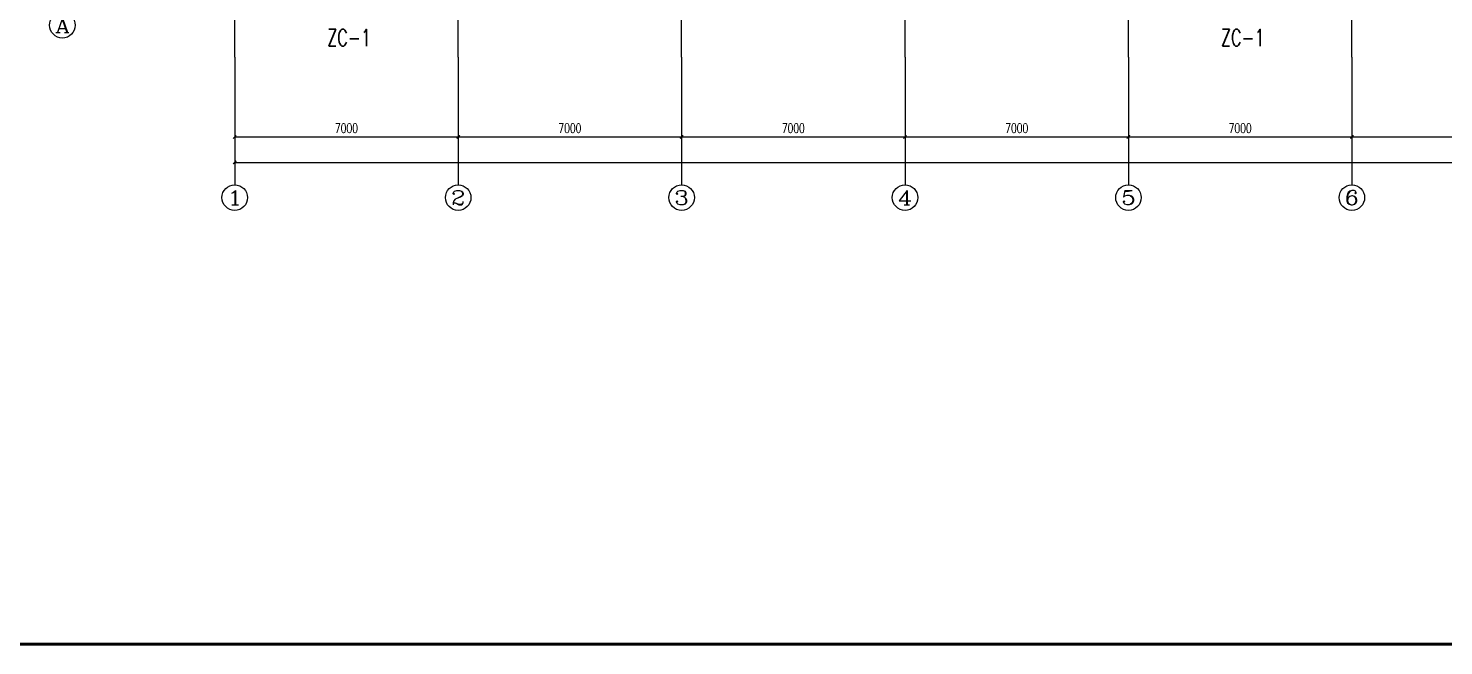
# Model space of a CAD drawing. Extents: x -17471 to 313636, y -71590 to 757901.
# Drawn here: x 193238 to 237582, y 341500 to 360848 of the extents above; entities that cross this region are included whole.
import ezdxf
from ezdxf.enums import TextEntityAlignment as Align

# ---------------------------------------------------------------- set-up
doc = ezdxf.new("R2010")
doc.units = 0
doc.header["$LTSCALE"] = 1000
doc.header["$MEASUREMENT"] = 0
for name, color, linetype in [('AXIS', 3, 'Continuous'), ('AXIS_TEXT', 7, 'Continuous'), ('DOTE', 1, 'Continuous'), ('PUB_DIM', 3, 'Continuous'), ('PUB_TITLE', 4, 'Continuous')]:
    doc.layers.add(name, color=color, linetype=linetype)
doc.styles.add('_TCH_AXIS', font='COMPLEX', dxfattribs={"bigfont": 'GBCBIG'})
doc.styles.add('_TCH_DIM_T3', font='SIMPLEX', dxfattribs={"width": 0.705882, "bigfont": 'GBCBIG'})
doc.styles.add('COMPLEX', font='COMPLEX')
doc.styles.add('HZTXT', font='txt', dxfattribs={"width": 0.7, "height": 300, "bigfont": 'HZTXT'})
doc.dimstyles.new('_TCH_ARCH&&100', dxfattribs={"dimtxt": 297.5, "dimasz": 100, "dimexe": 250, "dimexo": 300, "dimgap": 126.25, "dimtad": 1, "dimdec": 0, "dimzin": 0, "dimdsep": 46, "dimtxsty": '_TCH_DIM_T3', "dimblk": 'ARCHTICK', "dimcen": 0.09, "dimclrt": 7, "dimazin": 2, "dimtfac": 1, "dimtdec": 0, "dimtix": 1, "dimtmove": 2, "dimatfit": 3, "dimfxl": 0, "dimtolj": 1, "dimtzin": 0, "dimarcsym": 0})

# ---------------------------------------------------------------- blocks, each defined once
blk = doc.blocks.new('_ArchTick')
at = {"color": 0, "linetype": 'ByBlock', "const_width": 0.4}
blk.add_lwpolyline([(-0.5, -0.5), (0.5, 0.5)], dxfattribs=at)
blk = doc.blocks.new('*D1755')
at = {"layer": 'AXIS', "color": 0, "lineweight": -2, "transparency": 16777216}
for p, q in [((199706, 359643), (199706, 357193)), ((206706, 359643), (206706, 357193)), ((199706, 357443), (206706, 357443))]:
    blk.add_line(p, q, dxfattribs=at)
at = {"layer": 'Defpoints', "color": 0, "transparency": 16777216}
for p in [(199706, 359943), (206706, 359943), (206706, 357443)]:
    blk.add_point(p, dxfattribs=at)
at = {"layer": 'AXIS', "color": 0, "lineweight": -2, "transparency": 16777216, "xscale": 100, "yscale": 100, "zscale": 100, "rotation": 180}
blk.add_blockref('_ArchTick', (199706, 357443), dxfattribs=at)
at = {"layer": 'AXIS', "color": 0, "lineweight": -2, "transparency": 16777216, "xscale": 100, "yscale": 100, "zscale": 100}
blk.add_blockref('_ArchTick', (206706, 357443), dxfattribs=at)
at = {"layer": 'AXIS', "color": 7, "transparency": 16777216, "insert": (203206, 357718), "char_height": 297.5, "attachment_point": 5, "style": '_TCH_DIM_T3'}
blk.add_mtext('\\A1;7000', dxfattribs=at)
blk = doc.blocks.new('*D1756')
at = {"layer": 'AXIS', "color": 0, "lineweight": -2, "transparency": 16777216}
for p, q in [((206706, 359643), (206706, 357193)), ((213706, 359643), (213706, 357193)), ((206706, 357443), (213706, 357443))]:
    blk.add_line(p, q, dxfattribs=at)
at = {"layer": 'Defpoints', "color": 0, "transparency": 16777216}
for p in [(206706, 359943), (213706, 359943), (213706, 357443)]:
    blk.add_point(p, dxfattribs=at)
at = {"layer": 'AXIS', "color": 0, "lineweight": -2, "transparency": 16777216, "xscale": 100, "yscale": 100, "zscale": 100, "rotation": 180}
blk.add_blockref('_ArchTick', (206706, 357443), dxfattribs=at)
at = {"layer": 'AXIS', "color": 0, "lineweight": -2, "transparency": 16777216, "xscale": 100, "yscale": 100, "zscale": 100}
blk.add_blockref('_ArchTick', (213706, 357443), dxfattribs=at)
at = {"layer": 'AXIS', "color": 7, "transparency": 16777216, "insert": (210206, 357718), "char_height": 297.5, "attachment_point": 5, "style": '_TCH_DIM_T3'}
blk.add_mtext('\\A1;7000', dxfattribs=at)
blk = doc.blocks.new('*D1757')
at = {"layer": 'AXIS', "color": 0, "lineweight": -2, "transparency": 16777216}
for p, q in [((213706, 359643), (213706, 357193)), ((220706, 359643), (220706, 357193)), ((213706, 357443), (220706, 357443))]:
    blk.add_line(p, q, dxfattribs=at)
at = {"layer": 'Defpoints', "color": 0, "transparency": 16777216}
for p in [(213706, 359943), (220706, 359943), (220706, 357443)]:
    blk.add_point(p, dxfattribs=at)
at = {"layer": 'AXIS', "color": 0, "lineweight": -2, "transparency": 16777216, "xscale": 100, "yscale": 100, "zscale": 100, "rotation": 180}
blk.add_blockref('_ArchTick', (213706, 357443), dxfattribs=at)
at = {"layer": 'AXIS', "color": 0, "lineweight": -2, "transparency": 16777216, "xscale": 100, "yscale": 100, "zscale": 100}
blk.add_blockref('_ArchTick', (220706, 357443), dxfattribs=at)
at = {"layer": 'AXIS', "color": 7, "transparency": 16777216, "insert": (217206, 357718), "char_height": 297.5, "attachment_point": 5, "style": '_TCH_DIM_T3'}
blk.add_mtext('\\A1;7000', dxfattribs=at)
blk = doc.blocks.new('*D1758')
at = {"layer": 'AXIS', "color": 0, "lineweight": -2, "transparency": 16777216}
for p, q in [((220706, 359643), (220706, 357193)), ((227706, 359643), (227706, 357193)), ((220706, 357443), (227706, 357443))]:
    blk.add_line(p, q, dxfattribs=at)
at = {"layer": 'Defpoints', "color": 0, "transparency": 16777216}
for p in [(220706, 359943), (227706, 359943), (227706, 357443)]:
    blk.add_point(p, dxfattribs=at)
at = {"layer": 'AXIS', "color": 0, "lineweight": -2, "transparency": 16777216, "xscale": 100, "yscale": 100, "zscale": 100, "rotation": 180}
blk.add_blockref('_ArchTick', (220706, 357443), dxfattribs=at)
at = {"layer": 'AXIS', "color": 0, "lineweight": -2, "transparency": 16777216, "xscale": 100, "yscale": 100, "zscale": 100}
blk.add_blockref('_ArchTick', (227706, 357443), dxfattribs=at)
at = {"layer": 'AXIS', "color": 7, "transparency": 16777216, "insert": (224206, 357718), "char_height": 297.5, "attachment_point": 5, "style": '_TCH_DIM_T3'}
blk.add_mtext('\\A1;7000', dxfattribs=at)
blk = doc.blocks.new('*D1759')
at = {"layer": 'AXIS', "color": 0, "lineweight": -2, "transparency": 16777216}
for p, q in [((227706, 359643), (227706, 357193)), ((234706, 359643), (234706, 357193)), ((227706, 357443), (234706, 357443))]:
    blk.add_line(p, q, dxfattribs=at)
at = {"layer": 'Defpoints', "color": 0, "transparency": 16777216}
for p in [(227706, 359943), (234706, 359943), (234706, 357443)]:
    blk.add_point(p, dxfattribs=at)
at = {"layer": 'AXIS', "color": 0, "lineweight": -2, "transparency": 16777216, "xscale": 100, "yscale": 100, "zscale": 100, "rotation": 180}
blk.add_blockref('_ArchTick', (227706, 357443), dxfattribs=at)
at = {"layer": 'AXIS', "color": 0, "lineweight": -2, "transparency": 16777216, "xscale": 100, "yscale": 100, "zscale": 100}
blk.add_blockref('_ArchTick', (234706, 357443), dxfattribs=at)
at = {"layer": 'AXIS', "color": 7, "transparency": 16777216, "insert": (231206, 357718), "char_height": 297.5, "attachment_point": 5, "style": '_TCH_DIM_T3'}
blk.add_mtext('\\A1;7000', dxfattribs=at)
blk = doc.blocks.new('*D1760')
at = {"layer": 'AXIS', "color": 0, "lineweight": -2, "transparency": 16777216}
for p, q in [((234706, 359643), (234706, 357193)), ((241706, 359643), (241706, 357193)), ((234706, 357443), (241706, 357443))]:
    blk.add_line(p, q, dxfattribs=at)
at = {"layer": 'Defpoints', "color": 0, "transparency": 16777216}
for p in [(234706, 359943), (241706, 359943), (241706, 357443)]:
    blk.add_point(p, dxfattribs=at)
at = {"layer": 'AXIS', "color": 0, "lineweight": -2, "transparency": 16777216, "xscale": 100, "yscale": 100, "zscale": 100, "rotation": 180}
blk.add_blockref('_ArchTick', (234706, 357443), dxfattribs=at)
at = {"layer": 'AXIS', "color": 0, "lineweight": -2, "transparency": 16777216, "xscale": 100, "yscale": 100, "zscale": 100}
blk.add_blockref('_ArchTick', (241706, 357443), dxfattribs=at)
at = {"layer": 'AXIS', "color": 7, "transparency": 16777216, "insert": (238206, 357718), "char_height": 297.5, "attachment_point": 5, "style": '_TCH_DIM_T3'}
blk.add_mtext('\\A1;7000', dxfattribs=at)
blk = doc.blocks.new('*D1769')
at = {"layer": 'AXIS', "color": 0, "lineweight": -2, "transparency": 16777216}
for p, q in [((199706, 359643), (199706, 356393)), ((297706, 359643), (297706, 356393)), ((199706, 356643), (297706, 356643))]:
    blk.add_line(p, q, dxfattribs=at)
at = {"layer": 'Defpoints', "color": 0, "transparency": 16777216}
for p in [(199706, 359943), (297706, 359943), (297706, 356643)]:
    blk.add_point(p, dxfattribs=at)
at = {"layer": 'AXIS', "color": 0, "lineweight": -2, "transparency": 16777216, "xscale": 100, "yscale": 100, "zscale": 100, "rotation": 180}
blk.add_blockref('_ArchTick', (199706, 356643), dxfattribs=at)
at = {"layer": 'AXIS', "color": 0, "lineweight": -2, "transparency": 16777216, "xscale": 100, "yscale": 100, "zscale": 100}
blk.add_blockref('_ArchTick', (297706, 356643), dxfattribs=at)
at = {"layer": 'AXIS', "color": 7, "transparency": 16777216, "insert": (248706, 356918), "char_height": 297.5, "attachment_point": 5, "style": '_TCH_DIM_T3'}
blk.add_mtext('\\A1;98000', dxfattribs=at)
blk = doc.blocks.new('_AXISO')
blk.add_circle((0, 0), 0.5)
at = {"layer": 'AXIS_TEXT', "style": 'COMPLEX', "width": 1.041667}
blk.add_attdef('A', text='', height=0.56, dxfattribs=at).set_placement((-0.25, -0.28), (0.25, -0.28), align=Align.FIT)

msp = doc.modelspace()

# ---------------------------------------------------------------- linework, layer by layer
at = {"layer": 'AXIS'}
for p, q in [((199706.1, 359942.6), (199706.1, 355942.6)), ((206706.1, 359942.6), (206706.1, 355942.6)), ((213706.1, 359942.6), (213706.1, 355942.6)), ((220706.1, 359942.6), (220706.1, 355942.6)), ((227706.1, 359942.6), (227706.1, 355942.6)), ((234706.1, 359942.6), (234706.1, 355942.6))]:
    msp.add_line(p, q, dxfattribs=at)
at = {"layer": 'DOTE'}
for p, q in [((199706.1, 359942.6), (199706.1, 386462.6)), ((206706.1, 359942.6), (206706.1, 386462.6)), ((213706.1, 359942.6), (213706.1, 386462.6)), ((220706.1, 359942.6), (220706.1, 386462.6)), ((227706.1, 359942.6), (227706.1, 386462.6)), ((234706.1, 359942.6), (234706.1, 386462.6))]:
    msp.add_line(p, q, dxfattribs=at)
at = {"layer": 'PUB_TITLE', "const_width": 100}
msp.add_lwpolyline([(190035.9, 341550.4), (312635.9, 341550.4), (312635.9, 398950.4), (190035.9, 398950.4)], close=True, dxfattribs=at)

# ---------------------------------------------------------------- block references
at = {"layer": 'AXIS'}
ref = msp.add_blockref('_AXISO', (194306.1, 360942.6), dxfattribs=dict(at, xscale=800, yscale=800, zscale=800))
ref.add_attrib('A', 'A', dxfattribs={"layer": 'AXIS_TEXT', "height": 452.5, "style": '_TCH_AXIS', "width": 1.166667}).set_placement((194079.8, 360716.3), (194532.3, 360716.3), align=Align.FIT)
ref = msp.add_blockref('_AXISO', (199706.1, 355542.6), dxfattribs=dict(at, xscale=800, yscale=800, zscale=800))
ref.add_attrib('A', '1', dxfattribs={"layer": 'AXIS_TEXT', "height": 452.5, "style": '_TCH_AXIS', "width": 2.333333}).set_placement((199479.8, 355316.3), (199932.3, 355316.3), align=Align.FIT)
ref = msp.add_blockref('_AXISO', (206706.1, 355542.6), dxfattribs=dict(at, xscale=800, yscale=800, zscale=800))
ref.add_attrib('A', '2', dxfattribs={"layer": 'AXIS_TEXT', "height": 452.5, "style": '_TCH_AXIS', "width": 1.5}).set_placement((206479.8, 355316.3), (206932.3, 355316.3), align=Align.FIT)
ref = msp.add_blockref('_AXISO', (213706.1, 355542.6), dxfattribs=dict(at, xscale=800, yscale=800, zscale=800))
ref.add_attrib('A', '3', dxfattribs={"layer": 'AXIS_TEXT', "height": 452.5, "style": '_TCH_AXIS', "width": 1.5}).set_placement((213479.8, 355316.3), (213932.3, 355316.3), align=Align.FIT)
ref = msp.add_blockref('_AXISO', (220706.1, 355542.6), dxfattribs=dict(at, xscale=800, yscale=800, zscale=800))
ref.add_attrib('A', '4', dxfattribs={"layer": 'AXIS_TEXT', "height": 452.5, "style": '_TCH_AXIS', "width": 1.3125}).set_placement((220479.8, 355316.3), (220932.3, 355316.3), align=Align.FIT)
ref = msp.add_blockref('_AXISO', (227706.1, 355542.6), dxfattribs=dict(at, xscale=800, yscale=800, zscale=800))
ref.add_attrib('A', '5', dxfattribs={"layer": 'AXIS_TEXT', "height": 452.5, "style": '_TCH_AXIS', "width": 1.5}).set_placement((227479.8, 355316.3), (227932.3, 355316.3), align=Align.FIT)
ref = msp.add_blockref('_AXISO', (234706.1, 355542.6), dxfattribs=dict(at, xscale=800, yscale=800, zscale=800))
ref.add_attrib('A', '6', dxfattribs={"layer": 'AXIS_TEXT', "height": 452.5, "style": '_TCH_AXIS', "width": 1.5}).set_placement((234479.8, 355316.3), (234932.3, 355316.3), align=Align.FIT)

# ---------------------------------------------------------------- texts
at = {"layer": 'PUB_DIM', "color": 7, "linetype": 'Continuous', "style": 'HZTXT', "width": 0.7}
for p in [(202603.9, 360292.3), (230603.9, 360292.3)]:
    msp.add_text('ZC-1', height=525, dxfattribs=at).set_placement(p)

# ---------------------------------------------------------------- dimensions: what is measured, and where the dimension line sits
at = {"layer": 'AXIS'}
for p1, p2, distance, picture, middle in [((199706.1, 359942.6), (206706.1, 359942.6), -2500, '*D1755', (203206.1, 357717.6)), ((199706.1, 359942.6), (297706.1, 359942.6), -3300, '*D1769', (248706.1, 356917.6)), ((206706.1, 359942.6), (213706.1, 359942.6), -2500, '*D1756', (210206.1, 357717.6)), ((213706.1, 359942.6), (220706.1, 359942.6), -2500, '*D1757', (217206.1, 357717.6)), ((220706.1, 359942.6), (227706.1, 359942.6), -2500, '*D1758', (224206.1, 357717.6)), ((227706.1, 359942.6), (234706.1, 359942.6), -2500, '*D1759', (231206.1, 357717.6)), ((234706.1, 359942.6), (241706.1, 359942.6), -2500, '*D1760', (238206.1, 357717.6))]:
    dim = msp.add_aligned_dim(p1=p1, p2=p2, distance=distance, dimstyle='_TCH_ARCH&&100', dxfattribs=at)
    dim.commit()
    dim.dimension.update_dxf_attribs({"geometry": picture, "text_midpoint": middle})

doc.saveas('drawing.dxf')
